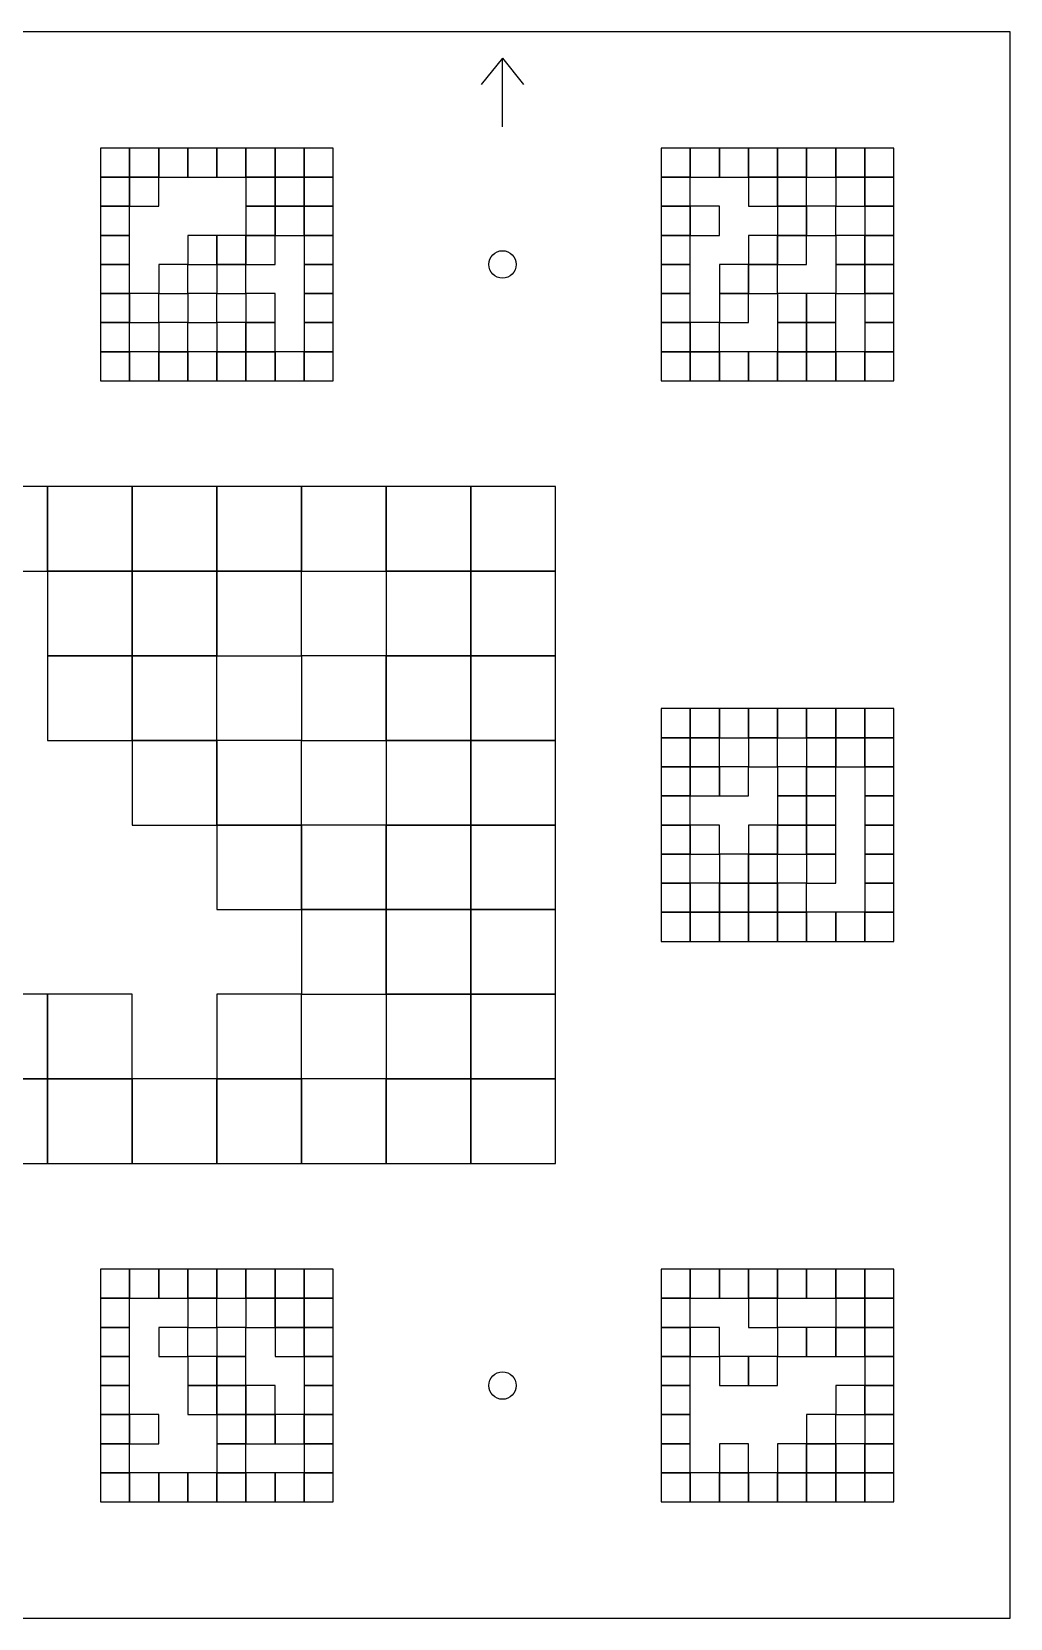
# Model space of a CAD drawing. Extents: x 0 to 1260, y 0 to 1580.
# Drawn here: x 115 to 300, y 1280 to 1580 of the extents above; entities that cross this region are included whole.
import ezdxf

# ---------------------------------------------------------------- set-up
doc = ezdxf.new("R2010")
doc.units = 0
for name, color, linetype in [('BLACK_POCKET', 7, 'CONTINUOUS'), ('CUT', 7, 'CONTINUOUS'), ('MOUNT_HOLE', 6, 'CONTINUOUS'), ('ORIENTATION', 7, 'CONTINUOUS')]:
    doc.layers.add(name, color=color, linetype=linetype)

msp = doc.modelspace()

# ---------------------------------------------------------------- linework, layer by layer
at = {"layer": 'BLACK_POCKET'}
for p, q in [((133.5, 1558), (128, 1558)), ((128, 1558), (128, 1552.5)), ((133.5, 1552.5), (133.5, 1558)), ((139, 1558), (133.5, 1558)), ((133.5, 1558), (133.5, 1552.5)), ((139, 1552.5), (139, 1558)), ((144.5, 1558), (139, 1558)), ((139, 1558), (139, 1552.5)), ((144.5, 1552.5), (144.5, 1558)), ((150, 1558), (144.5, 1558)), ((144.5, 1558), (144.5, 1552.5)), ((150, 1552.5), (150, 1558)), ((155.5, 1558), (150, 1558)), ((150, 1558), (150, 1552.5)), ((155.5, 1552.5), (155.5, 1558)), ((161, 1558), (155.5, 1558)), ((155.5, 1558), (155.5, 1552.5)), ((161, 1552.5), (161, 1558)), ((166.5, 1558), (161, 1558)), ((161, 1558), (161, 1552.5)), ((166.5, 1552.5), (166.5, 1558)), ((172, 1558), (166.5, 1558)), ((166.5, 1558), (166.5, 1552.5)), ((172, 1552.5), (172, 1558)), ((239.5, 1558), (234, 1558)), ((234, 1558), (234, 1552.5)), ((239.5, 1552.5), (239.5, 1558)), ((245, 1558), (239.5, 1558)), ((239.5, 1558), (239.5, 1552.5)), ((245, 1552.5), (245, 1558)), ((250.5, 1558), (245, 1558)), ((245, 1558), (245, 1552.5)), ((250.5, 1552.5), (250.5, 1558)), ((256, 1558), (250.5, 1558)), ((250.5, 1558), (250.5, 1552.5)), ((256, 1552.5), (256, 1558)), ((261.5, 1558), (256, 1558)), ((256, 1558), (256, 1552.5)), ((261.5, 1552.5), (261.5, 1558)), ((267, 1558), (261.5, 1558)), ((261.5, 1558), (261.5, 1552.5)), ((267, 1552.5), (267, 1558)), ((272.5, 1558), (267, 1558)), ((267, 1558), (267, 1552.5)), ((272.5, 1552.5), (272.5, 1558)), ((278, 1558), (272.5, 1558)), ((272.5, 1558), (272.5, 1552.5)), ((278, 1552.5), (278, 1558)), ((128, 1552.5), (133.5, 1552.5)), ((133.5, 1552.5), (128, 1552.5)), ((128, 1552.5), (128, 1547)), ((133.5, 1552.5), (139, 1552.5)), ((133.5, 1547), (133.5, 1552.5)), ((139, 1552.5), (133.5, 1552.5)), ((133.5, 1552.5), (133.5, 1547)), ((139, 1552.5), (144.5, 1552.5)), ((139, 1547), (139, 1552.5)), ((144.5, 1552.5), (150, 1552.5)), ((150, 1552.5), (155.5, 1552.5)), ((155.5, 1552.5), (161, 1552.5)), ((161, 1552.5), (155.5, 1552.5)), ((155.5, 1552.5), (155.5, 1547)), ((161, 1552.5), (166.5, 1552.5)), ((161, 1547), (161, 1552.5)), ((166.5, 1552.5), (161, 1552.5)), ((161, 1552.5), (161, 1547)), ((166.5, 1552.5), (172, 1552.5)), ((166.5, 1547), (166.5, 1552.5)), ((172, 1552.5), (166.5, 1552.5)), ((166.5, 1552.5), (166.5, 1547)), ((172, 1547), (172, 1552.5)), ((234, 1552.5), (239.5, 1552.5)), ((239.5, 1552.5), (234, 1552.5)), ((234, 1552.5), (234, 1547)), ((239.5, 1552.5), (245, 1552.5)), ((239.5, 1547), (239.5, 1552.5)), ((245, 1552.5), (250.5, 1552.5)), ((250.5, 1552.5), (256, 1552.5)), ((256, 1552.5), (250.5, 1552.5)), ((250.5, 1552.5), (250.5, 1547)), ((256, 1552.5), (261.5, 1552.5)), ((256, 1547), (256, 1552.5)), ((261.5, 1552.5), (256, 1552.5)), ((256, 1552.5), (256, 1547)), ((261.5, 1552.5), (267, 1552.5)), ((261.5, 1547), (261.5, 1552.5)), ((267, 1552.5), (272.5, 1552.5)), ((272.5, 1552.5), (267, 1552.5)), ((267, 1552.5), (267, 1547)), ((272.5, 1552.5), (278, 1552.5)), ((272.5, 1547), (272.5, 1552.5)), ((278, 1552.5), (272.5, 1552.5)), ((272.5, 1552.5), (272.5, 1547)), ((278, 1547), (278, 1552.5)), ((128, 1547), (133.5, 1547)), ((133.5, 1547), (128, 1547)), ((128, 1547), (128, 1541.5)), ((133.5, 1547), (139, 1547)), ((133.5, 1541.5), (133.5, 1547)), ((155.5, 1547), (161, 1547)), ((161, 1547), (155.5, 1547)), ((155.5, 1547), (155.5, 1541.5)), ((161, 1547), (166.5, 1547)), ((161, 1541.5), (161, 1547)), ((166.5, 1547), (161, 1547)), ((161, 1547), (161, 1541.5)), ((166.5, 1547), (172, 1547)), ((166.5, 1541.5), (166.5, 1547)), ((172, 1547), (166.5, 1547)), ((166.5, 1547), (166.5, 1541.5)), ((172, 1541.5), (172, 1547)), ((234, 1547), (239.5, 1547)), ((239.5, 1547), (234, 1547)), ((234, 1547), (234, 1541.5)), ((239.5, 1541.5), (239.5, 1547)), ((245, 1547), (239.5, 1547)), ((239.5, 1547), (239.5, 1541.5)), ((245, 1541.5), (245, 1547)), ((250.5, 1547), (256, 1547)), ((256, 1547), (261.5, 1547)), ((261.5, 1547), (256, 1547)), ((256, 1547), (256, 1541.5)), ((261.5, 1541.5), (261.5, 1547)), ((267, 1547), (261.5, 1547)), ((261.5, 1547), (261.5, 1541.5)), ((267, 1547), (272.5, 1547)), ((267, 1541.5), (267, 1547)), ((272.5, 1547), (278, 1547)), ((278, 1547), (272.5, 1547)), ((272.5, 1547), (272.5, 1541.5)), ((278, 1541.5), (278, 1547)), ((128, 1541.5), (133.5, 1541.5)), ((133.5, 1541.5), (128, 1541.5)), ((128, 1541.5), (128, 1536)), ((133.5, 1536), (133.5, 1541.5)), ((150, 1541.5), (144.5, 1541.5)), ((144.5, 1541.5), (144.5, 1536)), ((150, 1536), (150, 1541.5)), ((155.5, 1541.5), (150, 1541.5)), ((150, 1541.5), (150, 1536)), ((155.5, 1541.5), (161, 1541.5)), ((155.5, 1536), (155.5, 1541.5)), ((161, 1541.5), (155.5, 1541.5)), ((155.5, 1541.5), (155.5, 1536)), ((161, 1541.5), (166.5, 1541.5)), ((161, 1536), (161, 1541.5)), ((166.5, 1541.5), (172, 1541.5)), ((172, 1541.5), (166.5, 1541.5)), ((166.5, 1541.5), (166.5, 1536)), ((172, 1536), (172, 1541.5)), ((234, 1541.5), (239.5, 1541.5)), ((239.5, 1541.5), (234, 1541.5)), ((234, 1541.5), (234, 1536)), ((239.5, 1541.5), (245, 1541.5)), ((239.5, 1536), (239.5, 1541.5)), ((256, 1541.5), (250.5, 1541.5)), ((250.5, 1541.5), (250.5, 1536)), ((256, 1541.5), (261.5, 1541.5)), ((256, 1536), (256, 1541.5)), ((261.5, 1541.5), (256, 1541.5)), ((256, 1541.5), (256, 1536)), ((261.5, 1541.5), (267, 1541.5)), ((261.5, 1536), (261.5, 1541.5)), ((272.5, 1541.5), (267, 1541.5)), ((267, 1541.5), (267, 1536)), ((272.5, 1541.5), (278, 1541.5)), ((272.5, 1536), (272.5, 1541.5)), ((278, 1541.5), (272.5, 1541.5)), ((272.5, 1541.5), (272.5, 1536)), ((278, 1536), (278, 1541.5)), ((128, 1536), (133.5, 1536)), ((133.5, 1536), (128, 1536)), ((128, 1536), (128, 1530.5)), ((133.5, 1530.5), (133.5, 1536)), ((144.5, 1536), (139, 1536)), ((139, 1536), (139, 1530.5)), ((144.5, 1536), (150, 1536)), ((144.5, 1530.5), (144.5, 1536)), ((150, 1536), (155.5, 1536)), ((155.5, 1536), (150, 1536)), ((150, 1536), (150, 1530.5)), ((155.5, 1536), (161, 1536)), ((155.5, 1530.5), (155.5, 1536)), ((166.5, 1536), (172, 1536)), ((172, 1536), (166.5, 1536)), ((166.5, 1536), (166.5, 1530.5)), ((172, 1530.5), (172, 1536)), ((234, 1536), (239.5, 1536)), ((239.5, 1536), (234, 1536)), ((234, 1536), (234, 1530.5)), ((239.5, 1530.5), (239.5, 1536)), ((250.5, 1536), (245, 1536)), ((245, 1536), (245, 1530.5)), ((250.5, 1536), (256, 1536)), ((250.5, 1530.5), (250.5, 1536)), ((256, 1536), (250.5, 1536)), ((250.5, 1536), (250.5, 1530.5)), ((256, 1536), (261.5, 1536)), ((256, 1530.5), (256, 1536)), ((267, 1536), (272.5, 1536)), ((272.5, 1536), (267, 1536)), ((267, 1536), (267, 1530.5)), ((272.5, 1536), (278, 1536)), ((272.5, 1530.5), (272.5, 1536)), ((278, 1536), (272.5, 1536)), ((272.5, 1536), (272.5, 1530.5)), ((278, 1530.5), (278, 1536)), ((128, 1530.5), (133.5, 1530.5)), ((133.5, 1530.5), (128, 1530.5)), ((128, 1530.5), (128, 1525)), ((133.5, 1525), (133.5, 1530.5)), ((139, 1530.5), (133.5, 1530.5)), ((133.5, 1530.5), (133.5, 1525)), ((139, 1530.5), (144.5, 1530.5)), ((139, 1525), (139, 1530.5)), ((150, 1530.5), (144.5, 1530.5)), ((144.5, 1530.5), (144.5, 1525)), ((150, 1530.5), (155.5, 1530.5)), ((150, 1525), (150, 1530.5)), ((161, 1530.5), (155.5, 1530.5)), ((155.5, 1530.5), (155.5, 1525)), ((161, 1525), (161, 1530.5)), ((166.5, 1530.5), (172, 1530.5)), ((172, 1530.5), (166.5, 1530.5)), ((166.5, 1530.5), (166.5, 1525)), ((172, 1525), (172, 1530.5)), ((234, 1530.5), (239.5, 1530.5)), ((239.5, 1530.5), (234, 1530.5)), ((234, 1530.5), (234, 1525)), ((239.5, 1525), (239.5, 1530.5)), ((245, 1530.5), (250.5, 1530.5)), ((250.5, 1530.5), (245, 1530.5)), ((245, 1530.5), (245, 1525)), ((250.5, 1530.5), (256, 1530.5)), ((250.5, 1525), (250.5, 1530.5)), ((261.5, 1530.5), (256, 1530.5)), ((256, 1530.5), (256, 1525)), ((261.5, 1525), (261.5, 1530.5)), ((267, 1530.5), (261.5, 1530.5)), ((261.5, 1530.5), (261.5, 1525)), ((267, 1530.5), (272.5, 1530.5)), ((267, 1525), (267, 1530.5)), ((272.5, 1530.5), (278, 1530.5)), ((278, 1530.5), (272.5, 1530.5)), ((272.5, 1530.5), (272.5, 1525)), ((278, 1525), (278, 1530.5)), ((128, 1525), (133.5, 1525)), ((133.5, 1525), (128, 1525)), ((128, 1525), (128, 1519.5)), ((133.5, 1525), (139, 1525)), ((133.5, 1519.5), (133.5, 1525)), ((144.5, 1525), (139, 1525)), ((139, 1525), (139, 1519.5)), ((144.5, 1525), (150, 1525)), ((144.5, 1519.5), (144.5, 1525)), ((155.5, 1525), (150, 1525)), ((150, 1525), (150, 1519.5)), ((155.5, 1525), (161, 1525)), ((155.5, 1519.5), (155.5, 1525)), ((161, 1525), (155.5, 1525)), ((155.5, 1525), (155.5, 1519.5)), ((161, 1519.5), (161, 1525)), ((166.5, 1525), (172, 1525)), ((172, 1525), (166.5, 1525)), ((166.5, 1525), (166.5, 1519.5)), ((172, 1519.5), (172, 1525)), ((234, 1525), (239.5, 1525)), ((239.5, 1525), (234, 1525)), ((234, 1525), (234, 1519.5)), ((239.5, 1519.5), (239.5, 1525)), ((245, 1525), (239.5, 1525)), ((239.5, 1525), (239.5, 1519.5)), ((245, 1525), (250.5, 1525)), ((245, 1519.5), (245, 1525)), ((256, 1525), (261.5, 1525)), ((261.5, 1525), (256, 1525)), ((256, 1525), (256, 1519.5)), ((261.5, 1525), (267, 1525)), ((261.5, 1519.5), (261.5, 1525)), ((267, 1525), (261.5, 1525)), ((261.5, 1525), (261.5, 1519.5)), ((267, 1519.5), (267, 1525)), ((272.5, 1525), (278, 1525)), ((278, 1525), (272.5, 1525)), ((272.5, 1525), (272.5, 1519.5)), ((278, 1519.5), (278, 1525)), ((128, 1519.5), (133.5, 1519.5)), ((133.5, 1519.5), (128, 1519.5)), ((128, 1519.5), (128, 1514)), ((133.5, 1514), (133.5, 1519.5)), ((139, 1519.5), (133.5, 1519.5)), ((133.5, 1519.5), (133.5, 1514)), ((139, 1519.5), (144.5, 1519.5)), ((139, 1514), (139, 1519.5)), ((144.5, 1519.5), (139, 1519.5)), ((139, 1519.5), (139, 1514)), ((144.5, 1514), (144.5, 1519.5)), ((150, 1519.5), (144.5, 1519.5)), ((144.5, 1519.5), (144.5, 1514)), ((150, 1519.5), (155.5, 1519.5)), ((150, 1514), (150, 1519.5)), ((155.5, 1519.5), (150, 1519.5)), ((150, 1519.5), (150, 1514)), ((155.5, 1519.5), (161, 1519.5)), ((155.5, 1514), (155.5, 1519.5)), ((161, 1519.5), (155.5, 1519.5)), ((155.5, 1519.5), (155.5, 1514)), ((161, 1514), (161, 1519.5)), ((166.5, 1519.5), (161, 1519.5)), ((161, 1519.5), (161, 1514)), ((166.5, 1519.5), (172, 1519.5)), ((166.5, 1514), (166.5, 1519.5)), ((172, 1519.5), (166.5, 1519.5)), ((166.5, 1519.5), (166.5, 1514)), ((172, 1514), (172, 1519.5)), ((234, 1519.5), (239.5, 1519.5)), ((239.5, 1519.5), (234, 1519.5)), ((234, 1519.5), (234, 1514)), ((239.5, 1519.5), (245, 1519.5)), ((239.5, 1514), (239.5, 1519.5)), ((245, 1519.5), (239.5, 1519.5)), ((239.5, 1519.5), (239.5, 1514)), ((245, 1514), (245, 1519.5)), ((250.5, 1519.5), (245, 1519.5)), ((245, 1519.5), (245, 1514)), ((250.5, 1514), (250.5, 1519.5)), ((256, 1519.5), (250.5, 1519.5)), ((250.5, 1519.5), (250.5, 1514)), ((256, 1519.5), (261.5, 1519.5)), ((256, 1514), (256, 1519.5)), ((261.5, 1519.5), (256, 1519.5)), ((256, 1519.5), (256, 1514)), ((261.5, 1519.5), (267, 1519.5)), ((261.5, 1514), (261.5, 1519.5)), ((267, 1519.5), (261.5, 1519.5)), ((261.5, 1519.5), (261.5, 1514)), ((267, 1514), (267, 1519.5)), ((272.5, 1519.5), (267, 1519.5)), ((267, 1519.5), (267, 1514)), ((272.5, 1519.5), (278, 1519.5)), ((272.5, 1514), (272.5, 1519.5)), ((278, 1519.5), (272.5, 1519.5)), ((272.5, 1519.5), (272.5, 1514)), ((278, 1514), (278, 1519.5)), ((128, 1514), (133.5, 1514)), ((133.5, 1514), (139, 1514)), ((139, 1514), (144.5, 1514)), ((144.5, 1514), (150, 1514)), ((150, 1514), (155.5, 1514)), ((155.5, 1514), (161, 1514)), ((161, 1514), (166.5, 1514)), ((166.5, 1514), (172, 1514)), ((234, 1514), (239.5, 1514)), ((239.5, 1514), (245, 1514)), ((245, 1514), (250.5, 1514)), ((250.5, 1514), (256, 1514)), ((256, 1514), (261.5, 1514)), ((261.5, 1514), (267, 1514)), ((267, 1514), (272.5, 1514)), ((272.5, 1514), (278, 1514)), ((118, 1494), (102, 1494)), ((118, 1478), (118, 1494)), ((134, 1494), (118, 1494)), ((118, 1494), (118, 1478)), ((134, 1478), (134, 1494)), ((150, 1494), (134, 1494)), ((134, 1494), (134, 1478)), ((150, 1478), (150, 1494)), ((166, 1494), (150, 1494)), ((150, 1494), (150, 1478)), ((166, 1478), (166, 1494)), ((182, 1494), (166, 1494)), ((166, 1494), (166, 1478)), ((182, 1478), (182, 1494)), ((198, 1494), (182, 1494)), ((182, 1494), (182, 1478)), ((198, 1478), (198, 1494)), ((214, 1494), (198, 1494)), ((198, 1494), (198, 1478)), ((214, 1478), (214, 1494)), ((102, 1478), (118, 1478)), ((118, 1478), (134, 1478)), ((134, 1478), (118, 1478)), ((118, 1478), (118, 1462)), ((134, 1478), (150, 1478)), ((134, 1462), (134, 1478)), ((150, 1478), (134, 1478)), ((134, 1478), (134, 1462)), ((150, 1478), (166, 1478)), ((150, 1462), (150, 1478)), ((166, 1478), (150, 1478)), ((150, 1478), (150, 1462)), ((166, 1478), (182, 1478)), ((166, 1462), (166, 1478)), ((182, 1478), (198, 1478)), ((198, 1478), (182, 1478)), ((182, 1478), (182, 1462)), ((198, 1478), (214, 1478)), ((198, 1462), (198, 1478)), ((214, 1478), (198, 1478)), ((198, 1478), (198, 1462)), ((214, 1462), (214, 1478)), ((118, 1462), (134, 1462)), ((134, 1462), (118, 1462)), ((118, 1462), (118, 1446)), ((134, 1462), (150, 1462)), ((134, 1446), (134, 1462)), ((150, 1462), (134, 1462)), ((134, 1462), (134, 1446)), ((150, 1462), (166, 1462)), ((150, 1446), (150, 1462)), ((182, 1462), (166, 1462)), ((166, 1462), (166, 1446)), ((182, 1462), (198, 1462)), ((182, 1446), (182, 1462)), ((198, 1462), (182, 1462)), ((182, 1462), (182, 1446)), ((198, 1462), (214, 1462)), ((198, 1446), (198, 1462)), ((214, 1462), (198, 1462)), ((198, 1462), (198, 1446)), ((214, 1446), (214, 1462)), ((239.5, 1452), (234, 1452)), ((234, 1452), (234, 1446.5)), ((239.5, 1446.5), (239.5, 1452)), ((245, 1452), (239.5, 1452)), ((239.5, 1452), (239.5, 1446.5)), ((245, 1446.5), (245, 1452)), ((250.5, 1452), (245, 1452)), ((245, 1452), (245, 1446.5)), ((250.5, 1446.5), (250.5, 1452)), ((256, 1452), (250.5, 1452)), ((250.5, 1452), (250.5, 1446.5)), ((256, 1446.5), (256, 1452)), ((261.5, 1452), (256, 1452)), ((256, 1452), (256, 1446.5)), ((261.5, 1446.5), (261.5, 1452)), ((267, 1452), (261.5, 1452)), ((261.5, 1452), (261.5, 1446.5)), ((267, 1446.5), (267, 1452)), ((272.5, 1452), (267, 1452)), ((267, 1452), (267, 1446.5)), ((272.5, 1446.5), (272.5, 1452)), ((278, 1452), (272.5, 1452)), ((272.5, 1452), (272.5, 1446.5)), ((278, 1446.5), (278, 1452)), ((118, 1446), (134, 1446)), ((134, 1446), (150, 1446)), ((150, 1446), (134, 1446)), ((134, 1446), (134, 1430)), ((150, 1430), (150, 1446)), ((166, 1446), (150, 1446)), ((150, 1446), (150, 1430)), ((166, 1446), (182, 1446)), ((166, 1430), (166, 1446)), ((182, 1446), (198, 1446)), ((198, 1446), (182, 1446)), ((182, 1446), (182, 1430)), ((198, 1446), (214, 1446)), ((198, 1430), (198, 1446)), ((214, 1446), (198, 1446)), ((198, 1446), (198, 1430)), ((214, 1430), (214, 1446)), ((234, 1446.5), (239.5, 1446.5)), ((239.5, 1446.5), (234, 1446.5)), ((234, 1446.5), (234, 1441)), ((239.5, 1446.5), (245, 1446.5)), ((239.5, 1441), (239.5, 1446.5)), ((245, 1446.5), (239.5, 1446.5)), ((239.5, 1446.5), (239.5, 1441)), ((245, 1446.5), (250.5, 1446.5)), ((245, 1441), (245, 1446.5)), ((250.5, 1446.5), (256, 1446.5)), ((256, 1446.5), (250.5, 1446.5)), ((250.5, 1446.5), (250.5, 1441)), ((256, 1446.5), (261.5, 1446.5)), ((256, 1441), (256, 1446.5)), ((261.5, 1446.5), (267, 1446.5)), ((267, 1446.5), (261.5, 1446.5)), ((261.5, 1446.5), (261.5, 1441)), ((267, 1446.5), (272.5, 1446.5)), ((267, 1441), (267, 1446.5)), ((272.5, 1446.5), (267, 1446.5)), ((267, 1446.5), (267, 1441)), ((272.5, 1446.5), (278, 1446.5)), ((272.5, 1441), (272.5, 1446.5)), ((278, 1446.5), (272.5, 1446.5)), ((272.5, 1446.5), (272.5, 1441)), ((278, 1441), (278, 1446.5)), ((234, 1441), (239.5, 1441)), ((239.5, 1441), (234, 1441)), ((234, 1441), (234, 1435.5)), ((239.5, 1441), (245, 1441)), ((239.5, 1435.5), (239.5, 1441)), ((245, 1441), (239.5, 1441)), ((239.5, 1441), (239.5, 1435.5)), ((245, 1435.5), (245, 1441)), ((250.5, 1441), (245, 1441)), ((245, 1441), (245, 1435.5)), ((250.5, 1441), (256, 1441)), ((250.5, 1435.5), (250.5, 1441)), ((261.5, 1441), (256, 1441)), ((256, 1441), (256, 1435.5)), ((261.5, 1441), (267, 1441)), ((261.5, 1435.5), (261.5, 1441)), ((267, 1441), (261.5, 1441)), ((261.5, 1441), (261.5, 1435.5)), ((267, 1441), (272.5, 1441)), ((267, 1435.5), (267, 1441)), ((272.5, 1441), (278, 1441)), ((278, 1441), (272.5, 1441)), ((272.5, 1441), (272.5, 1435.5)), ((278, 1435.5), (278, 1441)), ((234, 1435.5), (239.5, 1435.5)), ((239.5, 1435.5), (234, 1435.5)), ((234, 1435.5), (234, 1430)), ((239.5, 1435.5), (245, 1435.5)), ((239.5, 1430), (239.5, 1435.5)), ((245, 1435.5), (250.5, 1435.5)), ((256, 1435.5), (261.5, 1435.5)), ((261.5, 1435.5), (256, 1435.5)), ((256, 1435.5), (256, 1430)), ((261.5, 1435.5), (267, 1435.5)), ((261.5, 1430), (261.5, 1435.5)), ((267, 1435.5), (261.5, 1435.5)), ((261.5, 1435.5), (261.5, 1430)), ((267, 1430), (267, 1435.5)), ((272.5, 1435.5), (278, 1435.5)), ((278, 1435.5), (272.5, 1435.5)), ((272.5, 1435.5), (272.5, 1430)), ((278, 1430), (278, 1435.5)), ((134, 1430), (150, 1430)), ((150, 1430), (166, 1430)), ((166, 1430), (150, 1430)), ((150, 1430), (150, 1414)), ((166, 1414), (166, 1430)), ((182, 1430), (166, 1430)), ((166, 1430), (166, 1414)), ((182, 1430), (198, 1430)), ((182, 1414), (182, 1430)), ((198, 1430), (182, 1430)), ((182, 1430), (182, 1414)), ((198, 1430), (214, 1430)), ((198, 1414), (198, 1430)), ((214, 1430), (198, 1430)), ((198, 1430), (198, 1414)), ((214, 1414), (214, 1430)), ((234, 1430), (239.5, 1430)), ((239.5, 1430), (234, 1430)), ((234, 1430), (234, 1424.5)), ((239.5, 1424.5), (239.5, 1430)), ((245, 1430), (239.5, 1430)), ((239.5, 1430), (239.5, 1424.5)), ((245, 1424.5), (245, 1430)), ((256, 1430), (250.5, 1430)), ((250.5, 1430), (250.5, 1424.5)), ((256, 1430), (261.5, 1430)), ((256, 1424.5), (256, 1430)), ((261.5, 1430), (256, 1430)), ((256, 1430), (256, 1424.5)), ((261.5, 1430), (267, 1430)), ((261.5, 1424.5), (261.5, 1430)), ((267, 1430), (261.5, 1430)), ((261.5, 1430), (261.5, 1424.5)), ((267, 1424.5), (267, 1430)), ((272.5, 1430), (278, 1430)), ((278, 1430), (272.5, 1430)), ((272.5, 1430), (272.5, 1424.5)), ((278, 1424.5), (278, 1430)), ((234, 1424.5), (239.5, 1424.5)), ((239.5, 1424.5), (234, 1424.5)), ((234, 1424.5), (234, 1419)), ((239.5, 1424.5), (245, 1424.5)), ((239.5, 1419), (239.5, 1424.5)), ((250.5, 1424.5), (245, 1424.5)), ((245, 1424.5), (245, 1419)), ((250.5, 1424.5), (256, 1424.5)), ((250.5, 1419), (250.5, 1424.5)), ((256, 1424.5), (250.5, 1424.5)), ((250.5, 1424.5), (250.5, 1419)), ((256, 1424.5), (261.5, 1424.5)), ((256, 1419), (256, 1424.5)), ((261.5, 1424.5), (267, 1424.5)), ((267, 1424.5), (261.5, 1424.5)), ((261.5, 1424.5), (261.5, 1419)), ((267, 1419), (267, 1424.5)), ((272.5, 1424.5), (278, 1424.5)), ((278, 1424.5), (272.5, 1424.5)), ((272.5, 1424.5), (272.5, 1419)), ((278, 1419), (278, 1424.5)), ((234, 1419), (239.5, 1419)), ((239.5, 1419), (234, 1419)), ((234, 1419), (234, 1413.5)), ((239.5, 1413.5), (239.5, 1419)), ((245, 1419), (239.5, 1419)), ((239.5, 1419), (239.5, 1413.5)), ((245, 1419), (250.5, 1419)), ((245, 1413.5), (245, 1419)), ((250.5, 1419), (245, 1419)), ((245, 1419), (245, 1413.5)), ((250.5, 1419), (256, 1419)), ((250.5, 1413.5), (250.5, 1419)), ((256, 1419), (250.5, 1419)), ((250.5, 1419), (250.5, 1413.5)), ((256, 1413.5), (256, 1419)), ((261.5, 1419), (256, 1419)), ((256, 1419), (256, 1413.5)), ((261.5, 1419), (267, 1419)), ((261.5, 1413.5), (261.5, 1419)), ((272.5, 1419), (278, 1419)), ((278, 1419), (272.5, 1419)), ((272.5, 1419), (272.5, 1413.5)), ((278, 1413.5), (278, 1419)), ((150, 1414), (166, 1414)), ((166, 1414), (182, 1414)), ((182, 1414), (166, 1414)), ((166, 1414), (166, 1398)), ((182, 1414), (198, 1414)), ((182, 1398), (182, 1414)), ((198, 1414), (182, 1414)), ((182, 1414), (182, 1398)), ((198, 1414), (214, 1414)), ((198, 1398), (198, 1414)), ((214, 1414), (198, 1414)), ((198, 1414), (198, 1398)), ((214, 1398), (214, 1414)), ((234, 1413.5), (239.5, 1413.5)), ((239.5, 1413.5), (234, 1413.5)), ((234, 1413.5), (234, 1408)), ((239.5, 1413.5), (245, 1413.5)), ((239.5, 1408), (239.5, 1413.5)), ((245, 1413.5), (239.5, 1413.5)), ((239.5, 1413.5), (239.5, 1408)), ((245, 1413.5), (250.5, 1413.5)), ((245, 1408), (245, 1413.5)), ((250.5, 1413.5), (245, 1413.5)), ((245, 1413.5), (245, 1408)), ((250.5, 1413.5), (256, 1413.5)), ((250.5, 1408), (250.5, 1413.5)), ((256, 1413.5), (250.5, 1413.5)), ((250.5, 1413.5), (250.5, 1408)), ((256, 1413.5), (261.5, 1413.5)), ((256, 1408), (256, 1413.5)), ((261.5, 1413.5), (256, 1413.5)), ((256, 1413.5), (256, 1408)), ((261.5, 1408), (261.5, 1413.5)), ((267, 1413.5), (261.5, 1413.5)), ((261.5, 1413.5), (261.5, 1408)), ((267, 1408), (267, 1413.5)), ((272.5, 1413.5), (267, 1413.5)), ((267, 1413.5), (267, 1408)), ((272.5, 1413.5), (278, 1413.5)), ((272.5, 1408), (272.5, 1413.5)), ((278, 1413.5), (272.5, 1413.5)), ((272.5, 1413.5), (272.5, 1408)), ((278, 1408), (278, 1413.5)), ((234, 1408), (239.5, 1408)), ((239.5, 1408), (245, 1408)), ((245, 1408), (250.5, 1408)), ((250.5, 1408), (256, 1408)), ((256, 1408), (261.5, 1408)), ((261.5, 1408), (267, 1408)), ((267, 1408), (272.5, 1408)), ((272.5, 1408), (278, 1408)), ((118, 1398), (102, 1398)), ((118, 1382), (118, 1398)), ((134, 1398), (118, 1398)), ((118, 1398), (118, 1382)), ((134, 1382), (134, 1398)), ((166, 1398), (150, 1398)), ((150, 1398), (150, 1382)), ((166, 1398), (182, 1398)), ((166, 1382), (166, 1398)), ((182, 1398), (198, 1398)), ((198, 1398), (182, 1398)), ((182, 1398), (182, 1382)), ((198, 1398), (214, 1398)), ((198, 1382), (198, 1398)), ((214, 1398), (198, 1398)), ((198, 1398), (198, 1382)), ((214, 1382), (214, 1398)), ((102, 1382), (118, 1382)), ((118, 1382), (102, 1382)), ((118, 1382), (134, 1382)), ((118, 1366), (118, 1382)), ((134, 1382), (118, 1382)), ((118, 1382), (118, 1366)), ((134, 1366), (134, 1382)), ((150, 1382), (134, 1382)), ((134, 1382), (134, 1366)), ((150, 1382), (166, 1382)), ((150, 1366), (150, 1382)), ((166, 1382), (150, 1382)), ((150, 1382), (150, 1366)), ((166, 1366), (166, 1382)), ((182, 1382), (166, 1382)), ((166, 1382), (166, 1366)), ((182, 1382), (198, 1382)), ((182, 1366), (182, 1382)), ((198, 1382), (182, 1382)), ((182, 1382), (182, 1366)), ((198, 1382), (214, 1382)), ((198, 1366), (198, 1382)), ((214, 1382), (198, 1382)), ((198, 1382), (198, 1366)), ((214, 1366), (214, 1382)), ((102, 1366), (118, 1366)), ((118, 1366), (134, 1366)), ((134, 1366), (150, 1366)), ((150, 1366), (166, 1366)), ((166, 1366), (182, 1366)), ((182, 1366), (198, 1366)), ((198, 1366), (214, 1366)), ((133.5, 1346), (128, 1346)), ((128, 1346), (128, 1340.5)), ((133.5, 1340.5), (133.5, 1346)), ((139, 1346), (133.5, 1346)), ((133.5, 1346), (133.5, 1340.5)), ((139, 1340.5), (139, 1346)), ((144.5, 1346), (139, 1346)), ((139, 1346), (139, 1340.5)), ((144.5, 1340.5), (144.5, 1346)), ((150, 1346), (144.5, 1346)), ((144.5, 1346), (144.5, 1340.5)), ((150, 1340.5), (150, 1346)), ((155.5, 1346), (150, 1346)), ((150, 1346), (150, 1340.5)), ((155.5, 1340.5), (155.5, 1346)), ((161, 1346), (155.5, 1346)), ((155.5, 1346), (155.5, 1340.5)), ((161, 1340.5), (161, 1346)), ((166.5, 1346), (161, 1346)), ((161, 1346), (161, 1340.5)), ((166.5, 1340.5), (166.5, 1346)), ((172, 1346), (166.5, 1346)), ((166.5, 1346), (166.5, 1340.5)), ((172, 1340.5), (172, 1346)), ((239.5, 1346), (234, 1346)), ((234, 1346), (234, 1340.5)), ((239.5, 1340.5), (239.5, 1346)), ((245, 1346), (239.5, 1346)), ((239.5, 1346), (239.5, 1340.5)), ((245, 1340.5), (245, 1346)), ((250.5, 1346), (245, 1346)), ((245, 1346), (245, 1340.5)), ((250.5, 1340.5), (250.5, 1346)), ((256, 1346), (250.5, 1346)), ((250.5, 1346), (250.5, 1340.5)), ((256, 1340.5), (256, 1346)), ((261.5, 1346), (256, 1346)), ((256, 1346), (256, 1340.5)), ((261.5, 1340.5), (261.5, 1346)), ((267, 1346), (261.5, 1346)), ((261.5, 1346), (261.5, 1340.5)), ((267, 1340.5), (267, 1346)), ((272.5, 1346), (267, 1346)), ((267, 1346), (267, 1340.5)), ((272.5, 1340.5), (272.5, 1346)), ((278, 1346), (272.5, 1346)), ((272.5, 1346), (272.5, 1340.5)), ((278, 1340.5), (278, 1346)), ((128, 1340.5), (133.5, 1340.5)), ((133.5, 1340.5), (128, 1340.5)), ((128, 1340.5), (128, 1335)), ((133.5, 1340.5), (139, 1340.5)), ((133.5, 1335), (133.5, 1340.5)), ((139, 1340.5), (144.5, 1340.5)), ((144.5, 1340.5), (150, 1340.5)), ((150, 1340.5), (144.5, 1340.5)), ((144.5, 1340.5), (144.5, 1335)), ((150, 1340.5), (155.5, 1340.5)), ((150, 1335), (150, 1340.5)), ((155.5, 1340.5), (161, 1340.5)), ((161, 1340.5), (155.5, 1340.5)), ((155.5, 1340.5), (155.5, 1335)), ((161, 1340.5), (166.5, 1340.5)), ((161, 1335), (161, 1340.5)), ((166.5, 1340.5), (161, 1340.5)), ((161, 1340.5), (161, 1335)), ((166.5, 1340.5), (172, 1340.5)), ((166.5, 1335), (166.5, 1340.5)), ((172, 1340.5), (166.5, 1340.5)), ((166.5, 1340.5), (166.5, 1335)), ((172, 1335), (172, 1340.5)), ((234, 1340.5), (239.5, 1340.5)), ((239.5, 1340.5), (234, 1340.5)), ((234, 1340.5), (234, 1335)), ((239.5, 1340.5), (245, 1340.5)), ((239.5, 1335), (239.5, 1340.5)), ((245, 1340.5), (250.5, 1340.5)), ((250.5, 1340.5), (256, 1340.5)), ((256, 1340.5), (250.5, 1340.5)), ((250.5, 1340.5), (250.5, 1335)), ((256, 1340.5), (261.5, 1340.5)), ((256, 1335), (256, 1340.5)), ((261.5, 1340.5), (267, 1340.5)), ((267, 1340.5), (272.5, 1340.5)), ((272.5, 1340.5), (267, 1340.5)), ((267, 1340.5), (267, 1335)), ((272.5, 1340.5), (278, 1340.5)), ((272.5, 1335), (272.5, 1340.5)), ((278, 1340.5), (272.5, 1340.5)), ((272.5, 1340.5), (272.5, 1335)), ((278, 1335), (278, 1340.5)), ((128, 1335), (133.5, 1335)), ((133.5, 1335), (128, 1335)), ((128, 1335), (128, 1329.5)), ((133.5, 1329.5), (133.5, 1335)), ((144.5, 1335), (139, 1335)), ((139, 1335), (139, 1329.5)), ((144.5, 1335), (150, 1335)), ((144.5, 1329.5), (144.5, 1335)), ((155.5, 1335), (150, 1335)), ((150, 1335), (150, 1329.5)), ((155.5, 1335), (161, 1335)), ((155.5, 1329.5), (155.5, 1335)), ((161, 1335), (166.5, 1335)), ((166.5, 1335), (161, 1335)), ((161, 1335), (161, 1329.5)), ((166.5, 1335), (172, 1335)), ((166.5, 1329.5), (166.5, 1335)), ((172, 1335), (166.5, 1335)), ((166.5, 1335), (166.5, 1329.5)), ((172, 1329.5), (172, 1335)), ((234, 1335), (239.5, 1335)), ((239.5, 1335), (234, 1335)), ((234, 1335), (234, 1329.5)), ((239.5, 1329.5), (239.5, 1335)), ((245, 1335), (239.5, 1335)), ((239.5, 1335), (239.5, 1329.5)), ((245, 1329.5), (245, 1335)), ((250.5, 1335), (256, 1335)), ((261.5, 1335), (256, 1335)), ((256, 1335), (256, 1329.5)), ((261.5, 1329.5), (261.5, 1335)), ((267, 1335), (261.5, 1335)), ((261.5, 1335), (261.5, 1329.5)), ((267, 1335), (272.5, 1335)), ((267, 1329.5), (267, 1335)), ((272.5, 1335), (267, 1335)), ((267, 1335), (267, 1329.5)), ((272.5, 1335), (278, 1335)), ((272.5, 1329.5), (272.5, 1335)), ((278, 1335), (272.5, 1335)), ((272.5, 1335), (272.5, 1329.5)), ((278, 1329.5), (278, 1335)), ((128, 1329.5), (133.5, 1329.5)), ((133.5, 1329.5), (128, 1329.5)), ((128, 1329.5), (128, 1324)), ((133.5, 1324), (133.5, 1329.5)), ((139, 1329.5), (144.5, 1329.5)), ((150, 1329.5), (144.5, 1329.5)), ((144.5, 1329.5), (144.5, 1324)), ((150, 1329.5), (155.5, 1329.5)), ((150, 1324), (150, 1329.5)), ((155.5, 1329.5), (150, 1329.5)), ((150, 1329.5), (150, 1324)), ((155.5, 1324), (155.5, 1329.5)), ((161, 1329.5), (166.5, 1329.5)), ((166.5, 1329.5), (172, 1329.5)), ((172, 1329.5), (166.5, 1329.5)), ((166.5, 1329.5), (166.5, 1324)), ((172, 1324), (172, 1329.5)), ((234, 1329.5), (239.5, 1329.5)), ((239.5, 1329.5), (234, 1329.5)), ((234, 1329.5), (234, 1324)), ((239.5, 1329.5), (245, 1329.5)), ((239.5, 1324), (239.5, 1329.5)), ((250.5, 1329.5), (245, 1329.5)), ((245, 1329.5), (245, 1324)), ((250.5, 1324), (250.5, 1329.5)), ((256, 1329.5), (250.5, 1329.5)), ((250.5, 1329.5), (250.5, 1324)), ((256, 1329.5), (261.5, 1329.5)), ((256, 1324), (256, 1329.5)), ((261.5, 1329.5), (267, 1329.5)), ((267, 1329.5), (272.5, 1329.5)), ((272.5, 1329.5), (278, 1329.5)), ((278, 1329.5), (272.5, 1329.5)), ((272.5, 1329.5), (272.5, 1324)), ((278, 1324), (278, 1329.5)), ((128, 1324), (133.5, 1324)), ((133.5, 1324), (128, 1324)), ((128, 1324), (128, 1318.5)), ((133.5, 1318.5), (133.5, 1324)), ((144.5, 1324), (150, 1324)), ((150, 1324), (144.5, 1324)), ((144.5, 1324), (144.5, 1318.5)), ((150, 1324), (155.5, 1324)), ((150, 1318.5), (150, 1324)), ((155.5, 1324), (150, 1324)), ((150, 1324), (150, 1318.5)), ((155.5, 1318.5), (155.5, 1324)), ((161, 1324), (155.5, 1324)), ((155.5, 1324), (155.5, 1318.5)), ((161, 1318.5), (161, 1324)), ((166.5, 1324), (172, 1324)), ((172, 1324), (166.5, 1324)), ((166.5, 1324), (166.5, 1318.5)), ((172, 1318.5), (172, 1324)), ((234, 1324), (239.5, 1324)), ((239.5, 1324), (234, 1324)), ((234, 1324), (234, 1318.5)), ((239.5, 1318.5), (239.5, 1324)), ((245, 1324), (250.5, 1324)), ((250.5, 1324), (256, 1324)), ((272.5, 1324), (267, 1324)), ((267, 1324), (267, 1318.5)), ((272.5, 1324), (278, 1324)), ((272.5, 1318.5), (272.5, 1324)), ((278, 1324), (272.5, 1324)), ((272.5, 1324), (272.5, 1318.5)), ((278, 1318.5), (278, 1324)), ((128, 1318.5), (133.5, 1318.5)), ((133.5, 1318.5), (128, 1318.5)), ((128, 1318.5), (128, 1313)), ((133.5, 1313), (133.5, 1318.5)), ((139, 1318.5), (133.5, 1318.5)), ((133.5, 1318.5), (133.5, 1313)), ((139, 1313), (139, 1318.5)), ((144.5, 1318.5), (150, 1318.5)), ((150, 1318.5), (155.5, 1318.5)), ((155.5, 1318.5), (150, 1318.5)), ((150, 1318.5), (150, 1313)), ((155.5, 1318.5), (161, 1318.5)), ((155.5, 1313), (155.5, 1318.5)), ((161, 1318.5), (155.5, 1318.5)), ((155.5, 1318.5), (155.5, 1313)), ((161, 1313), (161, 1318.5)), ((166.5, 1318.5), (161, 1318.5)), ((161, 1318.5), (161, 1313)), ((166.5, 1318.5), (172, 1318.5)), ((166.5, 1313), (166.5, 1318.5)), ((172, 1318.5), (166.5, 1318.5)), ((166.5, 1318.5), (166.5, 1313)), ((172, 1313), (172, 1318.5)), ((234, 1318.5), (239.5, 1318.5)), ((239.5, 1318.5), (234, 1318.5)), ((234, 1318.5), (234, 1313)), ((239.5, 1313), (239.5, 1318.5)), ((267, 1318.5), (261.5, 1318.5)), ((261.5, 1318.5), (261.5, 1313)), ((267, 1318.5), (272.5, 1318.5)), ((267, 1313), (267, 1318.5)), ((272.5, 1318.5), (278, 1318.5)), ((278, 1318.5), (272.5, 1318.5)), ((272.5, 1318.5), (272.5, 1313)), ((278, 1313), (278, 1318.5)), ((128, 1313), (133.5, 1313)), ((133.5, 1313), (128, 1313)), ((128, 1313), (128, 1307.5)), ((133.5, 1313), (139, 1313)), ((133.5, 1307.5), (133.5, 1313)), ((150, 1313), (155.5, 1313)), ((155.5, 1313), (150, 1313)), ((150, 1313), (150, 1307.5)), ((155.5, 1313), (161, 1313)), ((155.5, 1307.5), (155.5, 1313)), ((161, 1313), (166.5, 1313)), ((166.5, 1313), (172, 1313)), ((172, 1313), (166.5, 1313)), ((166.5, 1313), (166.5, 1307.5)), ((172, 1307.5), (172, 1313)), ((234, 1313), (239.5, 1313)), ((239.5, 1313), (234, 1313)), ((234, 1313), (234, 1307.5)), ((239.5, 1307.5), (239.5, 1313)), ((250.5, 1313), (245, 1313)), ((245, 1313), (245, 1307.5)), ((250.5, 1307.5), (250.5, 1313)), ((261.5, 1313), (256, 1313)), ((256, 1313), (256, 1307.5)), ((261.5, 1313), (267, 1313)), ((261.5, 1307.5), (261.5, 1313)), ((267, 1313), (261.5, 1313)), ((261.5, 1313), (261.5, 1307.5)), ((267, 1307.5), (267, 1313)), ((272.5, 1313), (267, 1313)), ((267, 1313), (267, 1307.5)), ((272.5, 1313), (278, 1313)), ((272.5, 1307.5), (272.5, 1313)), ((278, 1313), (272.5, 1313)), ((272.5, 1313), (272.5, 1307.5)), ((278, 1307.5), (278, 1313)), ((128, 1307.5), (133.5, 1307.5)), ((133.5, 1307.5), (128, 1307.5)), ((128, 1307.5), (128, 1302)), ((133.5, 1302), (133.5, 1307.5)), ((139, 1307.5), (133.5, 1307.5)), ((133.5, 1307.5), (133.5, 1302)), ((139, 1302), (139, 1307.5)), ((144.5, 1307.5), (139, 1307.5)), ((139, 1307.5), (139, 1302)), ((144.5, 1302), (144.5, 1307.5)), ((150, 1307.5), (144.5, 1307.5)), ((144.5, 1307.5), (144.5, 1302)), ((150, 1307.5), (155.5, 1307.5)), ((150, 1302), (150, 1307.5)), ((155.5, 1307.5), (150, 1307.5)), ((150, 1307.5), (150, 1302)), ((155.5, 1302), (155.5, 1307.5)), ((161, 1307.5), (155.5, 1307.5)), ((155.5, 1307.5), (155.5, 1302)), ((161, 1302), (161, 1307.5)), ((166.5, 1307.5), (161, 1307.5)), ((161, 1307.5), (161, 1302)), ((166.5, 1307.5), (172, 1307.5)), ((166.5, 1302), (166.5, 1307.5)), ((172, 1307.5), (166.5, 1307.5)), ((166.5, 1307.5), (166.5, 1302)), ((172, 1302), (172, 1307.5)), ((234, 1307.5), (239.5, 1307.5)), ((239.5, 1307.5), (234, 1307.5)), ((234, 1307.5), (234, 1302)), ((239.5, 1302), (239.5, 1307.5)), ((245, 1307.5), (239.5, 1307.5)), ((239.5, 1307.5), (239.5, 1302)), ((245, 1307.5), (250.5, 1307.5)), ((245, 1302), (245, 1307.5)), ((250.5, 1307.5), (245, 1307.5)), ((245, 1307.5), (245, 1302)), ((250.5, 1302), (250.5, 1307.5)), ((256, 1307.5), (250.5, 1307.5)), ((250.5, 1307.5), (250.5, 1302)), ((256, 1307.5), (261.5, 1307.5)), ((256, 1302), (256, 1307.5)), ((261.5, 1307.5), (256, 1307.5)), ((256, 1307.5), (256, 1302)), ((261.5, 1307.5), (267, 1307.5)), ((261.5, 1302), (261.5, 1307.5)), ((267, 1307.5), (261.5, 1307.5)), ((261.5, 1307.5), (261.5, 1302)), ((267, 1307.5), (272.5, 1307.5)), ((267, 1302), (267, 1307.5)), ((272.5, 1307.5), (267, 1307.5)), ((267, 1307.5), (267, 1302)), ((272.5, 1307.5), (278, 1307.5)), ((272.5, 1302), (272.5, 1307.5)), ((278, 1307.5), (272.5, 1307.5)), ((272.5, 1307.5), (272.5, 1302)), ((278, 1302), (278, 1307.5)), ((128, 1302), (133.5, 1302)), ((133.5, 1302), (139, 1302)), ((139, 1302), (144.5, 1302)), ((144.5, 1302), (150, 1302)), ((150, 1302), (155.5, 1302)), ((155.5, 1302), (161, 1302)), ((161, 1302), (166.5, 1302)), ((166.5, 1302), (172, 1302)), ((234, 1302), (239.5, 1302)), ((239.5, 1302), (245, 1302)), ((245, 1302), (250.5, 1302)), ((250.5, 1302), (256, 1302)), ((256, 1302), (261.5, 1302)), ((261.5, 1302), (267, 1302)), ((267, 1302), (272.5, 1302)), ((272.5, 1302), (278, 1302))]:
    msp.add_line(p, q, dxfattribs=at)
at = {"layer": 'CUT'}
for p, q in [((300, 1580), (0, 1580)), ((300, 1280), (300, 1580)), ((0, 1280), (300, 1280))]:
    msp.add_line(p, q, dxfattribs=at)
at = {"layer": 'MOUNT_HOLE'}
for centre in [(204, 1536), (204, 1324)]:
    msp.add_circle(centre, 2.6, dxfattribs=at)
at = {"layer": 'ORIENTATION'}
for p, q in [((204, 1575), (200, 1570)), ((204, 1562), (204, 1575)), ((204, 1575), (208, 1570))]:
    msp.add_line(p, q, dxfattribs=at)

doc.saveas('drawing.dxf')
